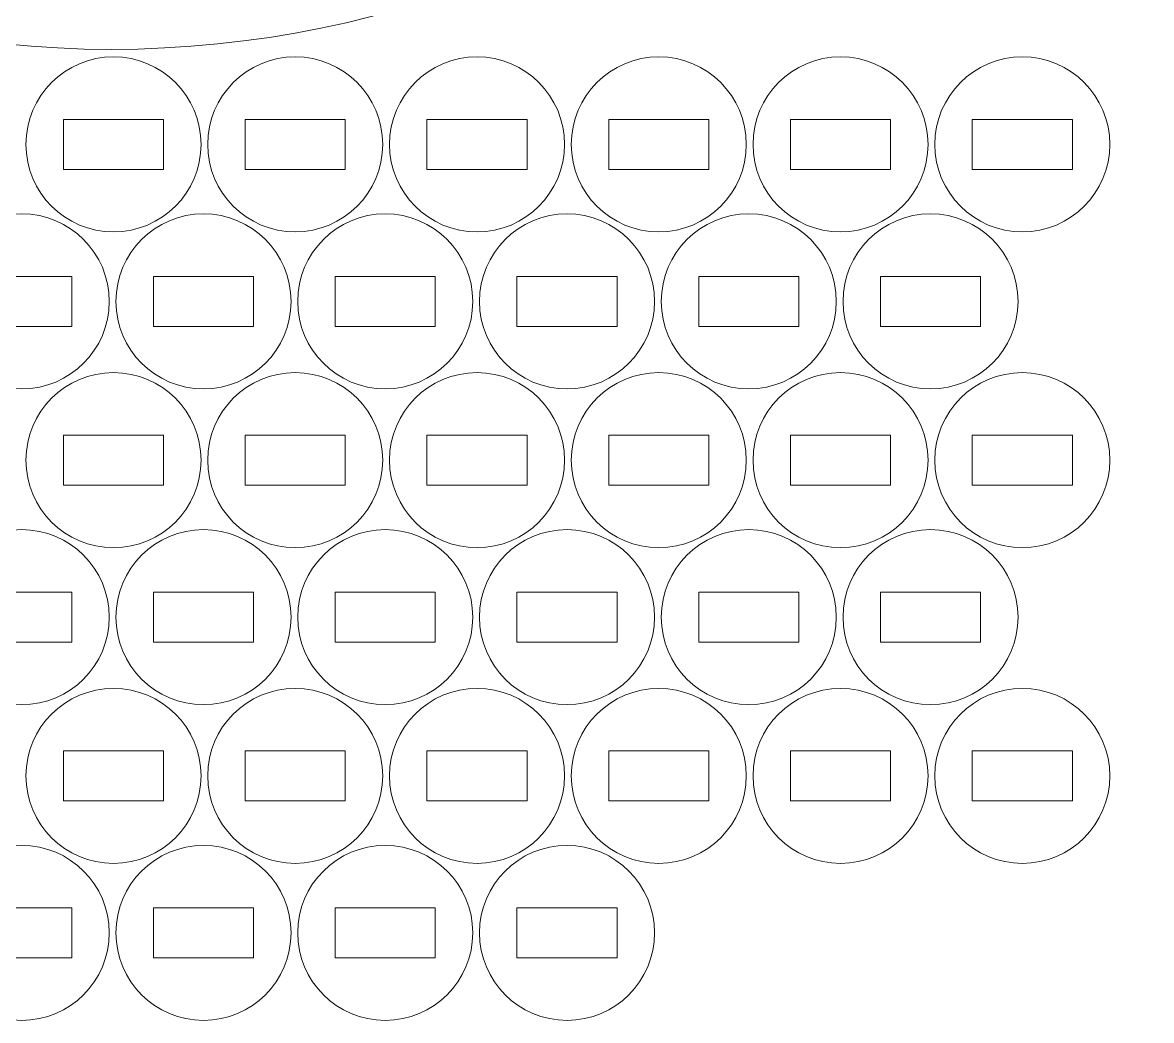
# Model space of a CAD drawing. Header units: millimetres. Extents: x -356 to 356, y -196 to 196.
# Drawn here: x 271.3 to 339, y 12.8 to 72.6 of the extents above; entities that cross this region are included whole.
import ezdxf

# ---------------------------------------------------------------- set-up
doc = ezdxf.new("R2010")
doc.units = ezdxf.units.MM
doc.header["$MEASUREMENT"] = 0
doc.layers.add('Camada 1', color=7, linetype='Continuous')

msp = doc.modelspace()

# ---------------------------------------------------------------- linework, layer by layer
at = {"layer": 'Camada 1', "lineweight": 20}
for points in [[(339.0147, 133.408), (339.0147, 167.865), (311.0818, 195.7979), (276.6249, 195.798), (276.6249, 195.798), (242.1679, 195.798), (214.2349, 167.8652), (214.2348, 133.4082), (214.2348, 133.4082), (214.2348, 98.9513), (242.1676, 71.0183), (276.6246, 71.0181), (276.6246, 71.0181), (311.0814, 71.018), (339.0145, 98.9508), (339.0147, 133.408)], [(276.7678, 70.5664), (279.6672, 70.5664), (282.0178, 68.2158), (282.0178, 65.3164), (282.0178, 65.3164), (282.0178, 62.417), (279.6672, 60.0664), (276.7678, 60.0664), (276.7678, 60.0664), (273.8684, 60.0664), (271.5178, 62.417), (271.5178, 65.3164), (271.5178, 65.3164), (271.5178, 68.2158), (273.8684, 70.5664), (276.7678, 70.5664)], [(287.6687, 70.5664), (290.5681, 70.5664), (292.9187, 68.2158), (292.9187, 65.3164), (292.9187, 65.3164), (292.9187, 62.417), (290.5681, 60.0664), (287.6687, 60.0664), (287.6687, 60.0664), (284.7693, 60.0664), (282.4187, 62.417), (282.4187, 65.3164), (282.4187, 65.3164), (282.4187, 68.2158), (284.7693, 70.5664), (287.6687, 70.5664)], [(298.5696, 70.5664), (301.469, 70.5664), (303.8196, 68.2158), (303.8196, 65.3164), (303.8196, 65.3164), (303.8196, 62.417), (301.469, 60.0664), (298.5696, 60.0664), (298.5696, 60.0664), (295.6702, 60.0664), (293.3196, 62.417), (293.3196, 65.3164), (293.3196, 65.3164), (293.3196, 68.2158), (295.6702, 70.5664), (298.5696, 70.5664)], [(309.4705, 70.5664), (312.3699, 70.5664), (314.7205, 68.2158), (314.7205, 65.3164), (314.7205, 65.3164), (314.7205, 62.417), (312.3699, 60.0664), (309.4705, 60.0664), (309.4705, 60.0664), (306.5711, 60.0664), (304.2205, 62.417), (304.2205, 65.3164), (304.2205, 65.3164), (304.2205, 68.2158), (306.5711, 70.5664), (309.4705, 70.5664)], [(320.3714, 70.5664), (323.2708, 70.5664), (325.6214, 68.2158), (325.6214, 65.3164), (325.6214, 65.3164), (325.6214, 62.417), (323.2708, 60.0664), (320.3714, 60.0664), (320.3714, 60.0664), (317.472, 60.0664), (315.1214, 62.417), (315.1214, 65.3164), (315.1214, 65.3164), (315.1214, 68.2158), (317.472, 70.5664), (320.3714, 70.5664)], [(331.2723, 70.5664), (334.1717, 70.5664), (336.5223, 68.2158), (336.5223, 65.3164), (336.5223, 65.3164), (336.5223, 62.417), (334.1717, 60.0664), (331.2723, 60.0664), (331.2723, 60.0664), (328.3729, 60.0664), (326.0223, 62.417), (326.0223, 65.3164), (326.0223, 65.3164), (326.0223, 68.2158), (328.3729, 70.5664), (331.2723, 70.5664)], [(273.7678, 66.8164), (273.7678, 66.8164), (279.7678, 66.8164), (279.7678, 66.8164), (279.7678, 66.8164), (279.7678, 66.8164), (279.7678, 63.8164), (279.7678, 63.8164), (279.7678, 63.8164), (279.7678, 63.8164), (273.7678, 63.8164), (273.7678, 63.8164), (273.7678, 63.8164), (273.7678, 63.8164), (273.7678, 66.8164), (273.7678, 66.8164)], [(284.6687, 66.8164), (284.6687, 66.8164), (290.6687, 66.8164), (290.6687, 66.8164), (290.6687, 66.8164), (290.6687, 66.8164), (290.6687, 63.8164), (290.6687, 63.8164), (290.6687, 63.8164), (290.6687, 63.8164), (284.6687, 63.8164), (284.6687, 63.8164), (284.6687, 63.8164), (284.6687, 63.8164), (284.6687, 66.8164), (284.6687, 66.8164)], [(295.5696, 66.8164), (295.5696, 66.8164), (301.5696, 66.8164), (301.5696, 66.8164), (301.5696, 66.8164), (301.5696, 66.8164), (301.5696, 63.8164), (301.5696, 63.8164), (301.5696, 63.8164), (301.5696, 63.8164), (295.5696, 63.8164), (295.5696, 63.8164), (295.5696, 63.8164), (295.5696, 63.8164), (295.5696, 66.8164), (295.5696, 66.8164)], [(306.4705, 66.8164), (306.4705, 66.8164), (312.4705, 66.8164), (312.4705, 66.8164), (312.4705, 66.8164), (312.4705, 66.8164), (312.4705, 63.8164), (312.4705, 63.8164), (312.4705, 63.8164), (312.4705, 63.8164), (306.4705, 63.8164), (306.4705, 63.8164), (306.4705, 63.8164), (306.4705, 63.8164), (306.4705, 66.8164), (306.4705, 66.8164)], [(317.3714, 66.8164), (317.3714, 66.8164), (323.3714, 66.8164), (323.3714, 66.8164), (323.3714, 66.8164), (323.3714, 66.8164), (323.3714, 63.8164), (323.3714, 63.8164), (323.3714, 63.8164), (323.3714, 63.8164), (317.3714, 63.8164), (317.3714, 63.8164), (317.3714, 63.8164), (317.3714, 63.8164), (317.3714, 66.8164), (317.3714, 66.8164)], [(328.2723, 66.8164), (328.2723, 66.8164), (334.2723, 66.8164), (334.2723, 66.8164), (334.2723, 66.8164), (334.2723, 66.8164), (334.2723, 63.8164), (334.2723, 63.8164), (334.2723, 63.8164), (334.2723, 63.8164), (328.2723, 63.8164), (328.2723, 63.8164), (328.2723, 63.8164), (328.2723, 63.8164), (328.2723, 66.8164), (328.2723, 66.8164)], [(271.2644, 61.1473), (274.1638, 61.1473), (276.5144, 58.7967), (276.5144, 55.8973), (276.5144, 55.8973), (276.5144, 52.9979), (274.1638, 50.6473), (271.2644, 50.6473), (271.2644, 50.6473), (268.365, 50.6473), (266.0144, 52.9979), (266.0144, 55.8973), (266.0144, 55.8973), (266.0144, 58.7967), (268.365, 61.1473), (271.2644, 61.1473)], [(282.1653, 61.1473), (285.0647, 61.1473), (287.4153, 58.7967), (287.4153, 55.8973), (287.4153, 55.8973), (287.4153, 52.9979), (285.0647, 50.6473), (282.1653, 50.6473), (282.1653, 50.6473), (279.2659, 50.6473), (276.9153, 52.9979), (276.9153, 55.8973), (276.9153, 55.8973), (276.9153, 58.7967), (279.2659, 61.1473), (282.1653, 61.1473)], [(293.0662, 61.1473), (295.9656, 61.1473), (298.3162, 58.7967), (298.3162, 55.8973), (298.3162, 55.8973), (298.3162, 52.9979), (295.9656, 50.6473), (293.0662, 50.6473), (293.0662, 50.6473), (290.1668, 50.6473), (287.8162, 52.9979), (287.8162, 55.8973), (287.8162, 55.8973), (287.8162, 58.7967), (290.1668, 61.1473), (293.0662, 61.1473)], [(303.9671, 61.1473), (306.8665, 61.1473), (309.2171, 58.7967), (309.2171, 55.8973), (309.2171, 55.8973), (309.2171, 52.9979), (306.8665, 50.6473), (303.9671, 50.6473), (303.9671, 50.6473), (301.0677, 50.6473), (298.7171, 52.9979), (298.7171, 55.8973), (298.7171, 55.8973), (298.7171, 58.7967), (301.0677, 61.1473), (303.9671, 61.1473)], [(314.868, 61.1473), (317.7674, 61.1473), (320.118, 58.7967), (320.118, 55.8973), (320.118, 55.8973), (320.118, 52.9979), (317.7674, 50.6473), (314.868, 50.6473), (314.868, 50.6473), (311.9686, 50.6473), (309.618, 52.9979), (309.618, 55.8973), (309.618, 55.8973), (309.618, 58.7967), (311.9686, 61.1473), (314.868, 61.1473)], [(325.7689, 61.1473), (328.6683, 61.1473), (331.0189, 58.7967), (331.0189, 55.8973), (331.0189, 55.8973), (331.0189, 52.9979), (328.6683, 50.6473), (325.7689, 50.6473), (325.7689, 50.6473), (322.8695, 50.6473), (320.5189, 52.9979), (320.5189, 55.8973), (320.5189, 55.8973), (320.5189, 58.7967), (322.8695, 61.1473), (325.7689, 61.1473)], [(268.2644, 57.3973), (268.2644, 57.3973), (274.2644, 57.3973), (274.2644, 57.3973), (274.2644, 57.3973), (274.2644, 57.3973), (274.2644, 54.3973), (274.2644, 54.3973), (274.2644, 54.3973), (274.2644, 54.3973), (268.2644, 54.3973), (268.2644, 54.3973), (268.2644, 54.3973), (268.2644, 54.3973), (268.2644, 57.3973), (268.2644, 57.3973)], [(279.1653, 57.3973), (279.1653, 57.3973), (285.1653, 57.3973), (285.1653, 57.3973), (285.1653, 57.3973), (285.1653, 57.3973), (285.1653, 54.3973), (285.1653, 54.3973), (285.1653, 54.3973), (285.1653, 54.3973), (279.1653, 54.3973), (279.1653, 54.3973), (279.1653, 54.3973), (279.1653, 54.3973), (279.1653, 57.3973), (279.1653, 57.3973)], [(290.0662, 57.3973), (290.0662, 57.3973), (296.0662, 57.3973), (296.0662, 57.3973), (296.0662, 57.3973), (296.0662, 57.3973), (296.0662, 54.3973), (296.0662, 54.3973), (296.0662, 54.3973), (296.0662, 54.3973), (290.0662, 54.3973), (290.0662, 54.3973), (290.0662, 54.3973), (290.0662, 54.3973), (290.0662, 57.3973), (290.0662, 57.3973)], [(300.9671, 57.3973), (300.9671, 57.3973), (306.9671, 57.3973), (306.9671, 57.3973), (306.9671, 57.3973), (306.9671, 57.3973), (306.9671, 54.3973), (306.9671, 54.3973), (306.9671, 54.3973), (306.9671, 54.3973), (300.9671, 54.3973), (300.9671, 54.3973), (300.9671, 54.3973), (300.9671, 54.3973), (300.9671, 57.3973), (300.9671, 57.3973)], [(311.868, 57.3973), (311.868, 57.3973), (317.868, 57.3973), (317.868, 57.3973), (317.868, 57.3973), (317.868, 57.3973), (317.868, 54.3973), (317.868, 54.3973), (317.868, 54.3973), (317.868, 54.3973), (311.868, 54.3973), (311.868, 54.3973), (311.868, 54.3973), (311.868, 54.3973), (311.868, 57.3973), (311.868, 57.3973)], [(322.7689, 57.3973), (322.7689, 57.3973), (328.7689, 57.3973), (328.7689, 57.3973), (328.7689, 57.3973), (328.7689, 57.3973), (328.7689, 54.3973), (328.7689, 54.3973), (328.7689, 54.3973), (328.7689, 54.3973), (322.7689, 54.3973), (322.7689, 54.3973), (322.7689, 54.3973), (322.7689, 54.3973), (322.7689, 57.3973), (322.7689, 57.3973)], [(276.7678, 51.6222), (279.6672, 51.6222), (282.0178, 49.2716), (282.0178, 46.3722), (282.0178, 46.3722), (282.0178, 43.4728), (279.6672, 41.1222), (276.7678, 41.1222), (276.7678, 41.1222), (273.8684, 41.1222), (271.5178, 43.4728), (271.5178, 46.3722), (271.5178, 46.3722), (271.5178, 49.2716), (273.8684, 51.6222), (276.7678, 51.6222)], [(287.6687, 51.6222), (290.5681, 51.6222), (292.9187, 49.2716), (292.9187, 46.3722), (292.9187, 46.3722), (292.9187, 43.4728), (290.5681, 41.1222), (287.6687, 41.1222), (287.6687, 41.1222), (284.7693, 41.1222), (282.4187, 43.4728), (282.4187, 46.3722), (282.4187, 46.3722), (282.4187, 49.2716), (284.7693, 51.6222), (287.6687, 51.6222)], [(298.5696, 51.6222), (301.469, 51.6222), (303.8196, 49.2716), (303.8196, 46.3722), (303.8196, 46.3722), (303.8196, 43.4728), (301.469, 41.1222), (298.5696, 41.1222), (298.5696, 41.1222), (295.6702, 41.1222), (293.3196, 43.4728), (293.3196, 46.3722), (293.3196, 46.3722), (293.3196, 49.2716), (295.6702, 51.6222), (298.5696, 51.6222)], [(309.4705, 51.6222), (312.3699, 51.6222), (314.7205, 49.2716), (314.7205, 46.3722), (314.7205, 46.3722), (314.7205, 43.4728), (312.3699, 41.1222), (309.4705, 41.1222), (309.4705, 41.1222), (306.5711, 41.1222), (304.2205, 43.4728), (304.2205, 46.3722), (304.2205, 46.3722), (304.2205, 49.2716), (306.5711, 51.6222), (309.4705, 51.6222)], [(320.3714, 51.6222), (323.2708, 51.6222), (325.6214, 49.2716), (325.6214, 46.3722), (325.6214, 46.3722), (325.6214, 43.4728), (323.2708, 41.1222), (320.3714, 41.1222), (320.3714, 41.1222), (317.472, 41.1222), (315.1214, 43.4728), (315.1214, 46.3722), (315.1214, 46.3722), (315.1214, 49.2716), (317.472, 51.6222), (320.3714, 51.6222)], [(331.2723, 51.6222), (334.1717, 51.6222), (336.5223, 49.2716), (336.5223, 46.3722), (336.5223, 46.3722), (336.5223, 43.4728), (334.1717, 41.1222), (331.2723, 41.1222), (331.2723, 41.1222), (328.3729, 41.1222), (326.0223, 43.4728), (326.0223, 46.3722), (326.0223, 46.3722), (326.0223, 49.2716), (328.3729, 51.6222), (331.2723, 51.6222)], [(273.7678, 47.8722), (273.7678, 47.8722), (279.7678, 47.8722), (279.7678, 47.8722), (279.7678, 47.8722), (279.7678, 47.8722), (279.7678, 44.8722), (279.7678, 44.8722), (279.7678, 44.8722), (279.7678, 44.8722), (273.7678, 44.8722), (273.7678, 44.8722), (273.7678, 44.8722), (273.7678, 44.8722), (273.7678, 47.8722), (273.7678, 47.8722)], [(284.6687, 47.8722), (284.6687, 47.8722), (290.6687, 47.8722), (290.6687, 47.8722), (290.6687, 47.8722), (290.6687, 47.8722), (290.6687, 44.8722), (290.6687, 44.8722), (290.6687, 44.8722), (290.6687, 44.8722), (284.6687, 44.8722), (284.6687, 44.8722), (284.6687, 44.8722), (284.6687, 44.8722), (284.6687, 47.8722), (284.6687, 47.8722)], [(295.5696, 47.8722), (295.5696, 47.8722), (301.5696, 47.8722), (301.5696, 47.8722), (301.5696, 47.8722), (301.5696, 47.8722), (301.5696, 44.8722), (301.5696, 44.8722), (301.5696, 44.8722), (301.5696, 44.8722), (295.5696, 44.8722), (295.5696, 44.8722), (295.5696, 44.8722), (295.5696, 44.8722), (295.5696, 47.8722), (295.5696, 47.8722)], [(306.4705, 47.8722), (306.4705, 47.8722), (312.4705, 47.8722), (312.4705, 47.8722), (312.4705, 47.8722), (312.4705, 47.8722), (312.4705, 44.8722), (312.4705, 44.8722), (312.4705, 44.8722), (312.4705, 44.8722), (306.4705, 44.8722), (306.4705, 44.8722), (306.4705, 44.8722), (306.4705, 44.8722), (306.4705, 47.8722), (306.4705, 47.8722)], [(317.3714, 47.8722), (317.3714, 47.8722), (323.3714, 47.8722), (323.3714, 47.8722), (323.3714, 47.8722), (323.3714, 47.8722), (323.3714, 44.8722), (323.3714, 44.8722), (323.3714, 44.8722), (323.3714, 44.8722), (317.3714, 44.8722), (317.3714, 44.8722), (317.3714, 44.8722), (317.3714, 44.8722), (317.3714, 47.8722), (317.3714, 47.8722)], [(328.2723, 47.8722), (328.2723, 47.8722), (334.2723, 47.8722), (334.2723, 47.8722), (334.2723, 47.8722), (334.2723, 47.8722), (334.2723, 44.8722), (334.2723, 44.8722), (334.2723, 44.8722), (334.2723, 44.8722), (328.2723, 44.8722), (328.2723, 44.8722), (328.2723, 44.8722), (328.2723, 44.8722), (328.2723, 47.8722), (328.2723, 47.8722)], [(271.2644, 42.2031), (274.1638, 42.2031), (276.5144, 39.8525), (276.5144, 36.9531), (276.5144, 36.9531), (276.5144, 34.0537), (274.1638, 31.7031), (271.2644, 31.7031), (271.2644, 31.7031), (268.365, 31.7031), (266.0144, 34.0537), (266.0144, 36.9531), (266.0144, 36.9531), (266.0144, 39.8525), (268.365, 42.2031), (271.2644, 42.2031)], [(282.1653, 42.2031), (285.0647, 42.2031), (287.4153, 39.8525), (287.4153, 36.9531), (287.4153, 36.9531), (287.4153, 34.0537), (285.0647, 31.7031), (282.1653, 31.7031), (282.1653, 31.7031), (279.2659, 31.7031), (276.9153, 34.0537), (276.9153, 36.9531), (276.9153, 36.9531), (276.9153, 39.8525), (279.2659, 42.2031), (282.1653, 42.2031)], [(293.0662, 42.2031), (295.9656, 42.2031), (298.3162, 39.8525), (298.3162, 36.9531), (298.3162, 36.9531), (298.3162, 34.0537), (295.9656, 31.7031), (293.0662, 31.7031), (293.0662, 31.7031), (290.1668, 31.7031), (287.8162, 34.0537), (287.8162, 36.9531), (287.8162, 36.9531), (287.8162, 39.8525), (290.1668, 42.2031), (293.0662, 42.2031)], [(303.9671, 42.2031), (306.8665, 42.2031), (309.2171, 39.8525), (309.2171, 36.9531), (309.2171, 36.9531), (309.2171, 34.0537), (306.8665, 31.7031), (303.9671, 31.7031), (303.9671, 31.7031), (301.0677, 31.7031), (298.7171, 34.0537), (298.7171, 36.9531), (298.7171, 36.9531), (298.7171, 39.8525), (301.0677, 42.2031), (303.9671, 42.2031)], [(314.868, 42.2031), (317.7674, 42.2031), (320.118, 39.8525), (320.118, 36.9531), (320.118, 36.9531), (320.118, 34.0537), (317.7674, 31.7031), (314.868, 31.7031), (314.868, 31.7031), (311.9686, 31.7031), (309.618, 34.0537), (309.618, 36.9531), (309.618, 36.9531), (309.618, 39.8525), (311.9686, 42.2031), (314.868, 42.2031)], [(325.7689, 42.2031), (328.6683, 42.2031), (331.0189, 39.8525), (331.0189, 36.9531), (331.0189, 36.9531), (331.0189, 34.0537), (328.6683, 31.7031), (325.7689, 31.7031), (325.7689, 31.7031), (322.8695, 31.7031), (320.5189, 34.0537), (320.5189, 36.9531), (320.5189, 36.9531), (320.5189, 39.8525), (322.8695, 42.2031), (325.7689, 42.2031)], [(268.2644, 38.4531), (268.2644, 38.4531), (274.2644, 38.4531), (274.2644, 38.4531), (274.2644, 38.4531), (274.2644, 38.4531), (274.2644, 35.4531), (274.2644, 35.4531), (274.2644, 35.4531), (274.2644, 35.4531), (268.2644, 35.4531), (268.2644, 35.4531), (268.2644, 35.4531), (268.2644, 35.4531), (268.2644, 38.4531), (268.2644, 38.4531)], [(279.1653, 38.4531), (279.1653, 38.4531), (285.1653, 38.4531), (285.1653, 38.4531), (285.1653, 38.4531), (285.1653, 38.4531), (285.1653, 35.4531), (285.1653, 35.4531), (285.1653, 35.4531), (285.1653, 35.4531), (279.1653, 35.4531), (279.1653, 35.4531), (279.1653, 35.4531), (279.1653, 35.4531), (279.1653, 38.4531), (279.1653, 38.4531)], [(290.0662, 38.4531), (290.0662, 38.4531), (296.0662, 38.4531), (296.0662, 38.4531), (296.0662, 38.4531), (296.0662, 38.4531), (296.0662, 35.4531), (296.0662, 35.4531), (296.0662, 35.4531), (296.0662, 35.4531), (290.0662, 35.4531), (290.0662, 35.4531), (290.0662, 35.4531), (290.0662, 35.4531), (290.0662, 38.4531), (290.0662, 38.4531)], [(300.9671, 38.4531), (300.9671, 38.4531), (306.9671, 38.4531), (306.9671, 38.4531), (306.9671, 38.4531), (306.9671, 38.4531), (306.9671, 35.4531), (306.9671, 35.4531), (306.9671, 35.4531), (306.9671, 35.4531), (300.9671, 35.4531), (300.9671, 35.4531), (300.9671, 35.4531), (300.9671, 35.4531), (300.9671, 38.4531), (300.9671, 38.4531)], [(311.868, 38.4531), (311.868, 38.4531), (317.868, 38.4531), (317.868, 38.4531), (317.868, 38.4531), (317.868, 38.4531), (317.868, 35.4531), (317.868, 35.4531), (317.868, 35.4531), (317.868, 35.4531), (311.868, 35.4531), (311.868, 35.4531), (311.868, 35.4531), (311.868, 35.4531), (311.868, 38.4531), (311.868, 38.4531)], [(322.7689, 38.4531), (322.7689, 38.4531), (328.7689, 38.4531), (328.7689, 38.4531), (328.7689, 38.4531), (328.7689, 38.4531), (328.7689, 35.4531), (328.7689, 35.4531), (328.7689, 35.4531), (328.7689, 35.4531), (322.7689, 35.4531), (322.7689, 35.4531), (322.7689, 35.4531), (322.7689, 35.4531), (322.7689, 38.4531), (322.7689, 38.4531)], [(276.7678, 32.678), (279.6672, 32.678), (282.0178, 30.3274), (282.0178, 27.428), (282.0178, 27.428), (282.0178, 24.5286), (279.6672, 22.178), (276.7678, 22.178), (276.7678, 22.178), (273.8684, 22.178), (271.5178, 24.5286), (271.5178, 27.428), (271.5178, 27.428), (271.5178, 30.3274), (273.8684, 32.678), (276.7678, 32.678)], [(287.6687, 32.678), (290.5681, 32.678), (292.9187, 30.3274), (292.9187, 27.428), (292.9187, 27.428), (292.9187, 24.5286), (290.5681, 22.178), (287.6687, 22.178), (287.6687, 22.178), (284.7693, 22.178), (282.4187, 24.5286), (282.4187, 27.428), (282.4187, 27.428), (282.4187, 30.3274), (284.7693, 32.678), (287.6687, 32.678)], [(298.5696, 32.678), (301.469, 32.678), (303.8196, 30.3274), (303.8196, 27.428), (303.8196, 27.428), (303.8196, 24.5286), (301.469, 22.178), (298.5696, 22.178), (298.5696, 22.178), (295.6702, 22.178), (293.3196, 24.5286), (293.3196, 27.428), (293.3196, 27.428), (293.3196, 30.3274), (295.6702, 32.678), (298.5696, 32.678)], [(309.4705, 32.678), (312.3699, 32.678), (314.7205, 30.3274), (314.7205, 27.428), (314.7205, 27.428), (314.7205, 24.5286), (312.3699, 22.178), (309.4705, 22.178), (309.4705, 22.178), (306.5711, 22.178), (304.2205, 24.5286), (304.2205, 27.428), (304.2205, 27.428), (304.2205, 30.3274), (306.5711, 32.678), (309.4705, 32.678)], [(320.3714, 32.678), (323.2708, 32.678), (325.6214, 30.3274), (325.6214, 27.428), (325.6214, 27.428), (325.6214, 24.5286), (323.2708, 22.178), (320.3714, 22.178), (320.3714, 22.178), (317.472, 22.178), (315.1214, 24.5286), (315.1214, 27.428), (315.1214, 27.428), (315.1214, 30.3274), (317.472, 32.678), (320.3714, 32.678)], [(331.2723, 32.678), (334.1717, 32.678), (336.5223, 30.3274), (336.5223, 27.428), (336.5223, 27.428), (336.5223, 24.5286), (334.1717, 22.178), (331.2723, 22.178), (331.2723, 22.178), (328.3729, 22.178), (326.0223, 24.5286), (326.0223, 27.428), (326.0223, 27.428), (326.0223, 30.3274), (328.3729, 32.678), (331.2723, 32.678)], [(273.7678, 28.928), (273.7678, 28.928), (279.7678, 28.928), (279.7678, 28.928), (279.7678, 28.928), (279.7678, 28.928), (279.7678, 25.928), (279.7678, 25.928), (279.7678, 25.928), (279.7678, 25.928), (273.7678, 25.928), (273.7678, 25.928), (273.7678, 25.928), (273.7678, 25.928), (273.7678, 28.928), (273.7678, 28.928)], [(284.6687, 28.928), (284.6687, 28.928), (290.6687, 28.928), (290.6687, 28.928), (290.6687, 28.928), (290.6687, 28.928), (290.6687, 25.928), (290.6687, 25.928), (290.6687, 25.928), (290.6687, 25.928), (284.6687, 25.928), (284.6687, 25.928), (284.6687, 25.928), (284.6687, 25.928), (284.6687, 28.928), (284.6687, 28.928)], [(295.5696, 28.928), (295.5696, 28.928), (301.5696, 28.928), (301.5696, 28.928), (301.5696, 28.928), (301.5696, 28.928), (301.5696, 25.928), (301.5696, 25.928), (301.5696, 25.928), (301.5696, 25.928), (295.5696, 25.928), (295.5696, 25.928), (295.5696, 25.928), (295.5696, 25.928), (295.5696, 28.928), (295.5696, 28.928)], [(306.4705, 28.928), (306.4705, 28.928), (312.4705, 28.928), (312.4705, 28.928), (312.4705, 28.928), (312.4705, 28.928), (312.4705, 25.928), (312.4705, 25.928), (312.4705, 25.928), (312.4705, 25.928), (306.4705, 25.928), (306.4705, 25.928), (306.4705, 25.928), (306.4705, 25.928), (306.4705, 28.928), (306.4705, 28.928)], [(317.3714, 28.928), (317.3714, 28.928), (323.3714, 28.928), (323.3714, 28.928), (323.3714, 28.928), (323.3714, 28.928), (323.3714, 25.928), (323.3714, 25.928), (323.3714, 25.928), (323.3714, 25.928), (317.3714, 25.928), (317.3714, 25.928), (317.3714, 25.928), (317.3714, 25.928), (317.3714, 28.928), (317.3714, 28.928)], [(328.2723, 28.928), (328.2723, 28.928), (334.2723, 28.928), (334.2723, 28.928), (334.2723, 28.928), (334.2723, 28.928), (334.2723, 25.928), (334.2723, 25.928), (334.2723, 25.928), (334.2723, 25.928), (328.2723, 25.928), (328.2723, 25.928), (328.2723, 25.928), (328.2723, 25.928), (328.2723, 28.928), (328.2723, 28.928)], [(271.2644, 23.2589), (274.1638, 23.2589), (276.5144, 20.9083), (276.5144, 18.0089), (276.5144, 18.0089), (276.5144, 15.1095), (274.1638, 12.7589), (271.2644, 12.7589), (271.2644, 12.7589), (268.365, 12.7589), (266.0144, 15.1095), (266.0144, 18.0089), (266.0144, 18.0089), (266.0144, 20.9083), (268.365, 23.2589), (271.2644, 23.2589)], [(282.1653, 23.2589), (285.0647, 23.2589), (287.4153, 20.9083), (287.4153, 18.0089), (287.4153, 18.0089), (287.4153, 15.1095), (285.0647, 12.7589), (282.1653, 12.7589), (282.1653, 12.7589), (279.2659, 12.7589), (276.9153, 15.1095), (276.9153, 18.0089), (276.9153, 18.0089), (276.9153, 20.9083), (279.2659, 23.2589), (282.1653, 23.2589)], [(293.0662, 23.2589), (295.9656, 23.2589), (298.3162, 20.9083), (298.3162, 18.0089), (298.3162, 18.0089), (298.3162, 15.1095), (295.9656, 12.7589), (293.0662, 12.7589), (293.0662, 12.7589), (290.1668, 12.7589), (287.8162, 15.1095), (287.8162, 18.0089), (287.8162, 18.0089), (287.8162, 20.9083), (290.1668, 23.2589), (293.0662, 23.2589)], [(303.9671, 23.2589), (306.8665, 23.2589), (309.2171, 20.9083), (309.2171, 18.0089), (309.2171, 18.0089), (309.2171, 15.1095), (306.8665, 12.7589), (303.9671, 12.7589), (303.9671, 12.7589), (301.0677, 12.7589), (298.7171, 15.1095), (298.7171, 18.0089), (298.7171, 18.0089), (298.7171, 20.9083), (301.0677, 23.2589), (303.9671, 23.2589)], [(268.2644, 19.5089), (268.2644, 19.5089), (274.2644, 19.5089), (274.2644, 19.5089), (274.2644, 19.5089), (274.2644, 19.5089), (274.2644, 16.5089), (274.2644, 16.5089), (274.2644, 16.5089), (274.2644, 16.5089), (268.2644, 16.5089), (268.2644, 16.5089), (268.2644, 16.5089), (268.2644, 16.5089), (268.2644, 19.5089), (268.2644, 19.5089)], [(279.1653, 19.5089), (279.1653, 19.5089), (285.1653, 19.5089), (285.1653, 19.5089), (285.1653, 19.5089), (285.1653, 19.5089), (285.1653, 16.5089), (285.1653, 16.5089), (285.1653, 16.5089), (285.1653, 16.5089), (279.1653, 16.5089), (279.1653, 16.5089), (279.1653, 16.5089), (279.1653, 16.5089), (279.1653, 19.5089), (279.1653, 19.5089)], [(290.0662, 19.5089), (290.0662, 19.5089), (296.0662, 19.5089), (296.0662, 19.5089), (296.0662, 19.5089), (296.0662, 19.5089), (296.0662, 16.5089), (296.0662, 16.5089), (296.0662, 16.5089), (296.0662, 16.5089), (290.0662, 16.5089), (290.0662, 16.5089), (290.0662, 16.5089), (290.0662, 16.5089), (290.0662, 19.5089), (290.0662, 19.5089)], [(300.9671, 19.5089), (300.9671, 19.5089), (306.9671, 19.5089), (306.9671, 19.5089), (306.9671, 19.5089), (306.9671, 19.5089), (306.9671, 16.5089), (306.9671, 16.5089), (306.9671, 16.5089), (306.9671, 16.5089), (300.9671, 16.5089), (300.9671, 16.5089), (300.9671, 16.5089), (300.9671, 16.5089), (300.9671, 19.5089), (300.9671, 19.5089)]]:
    msp.add_open_spline(points, degree=3, knots=[0, 0, 0, 0, 0.2, 0.2, 0.2, 0.2, 0.4, 0.4, 0.4, 0.4, 0.6, 0.6, 0.6, 0.6, 1, 1, 1, 1], dxfattribs=at)

doc.saveas('drawing.dxf')
